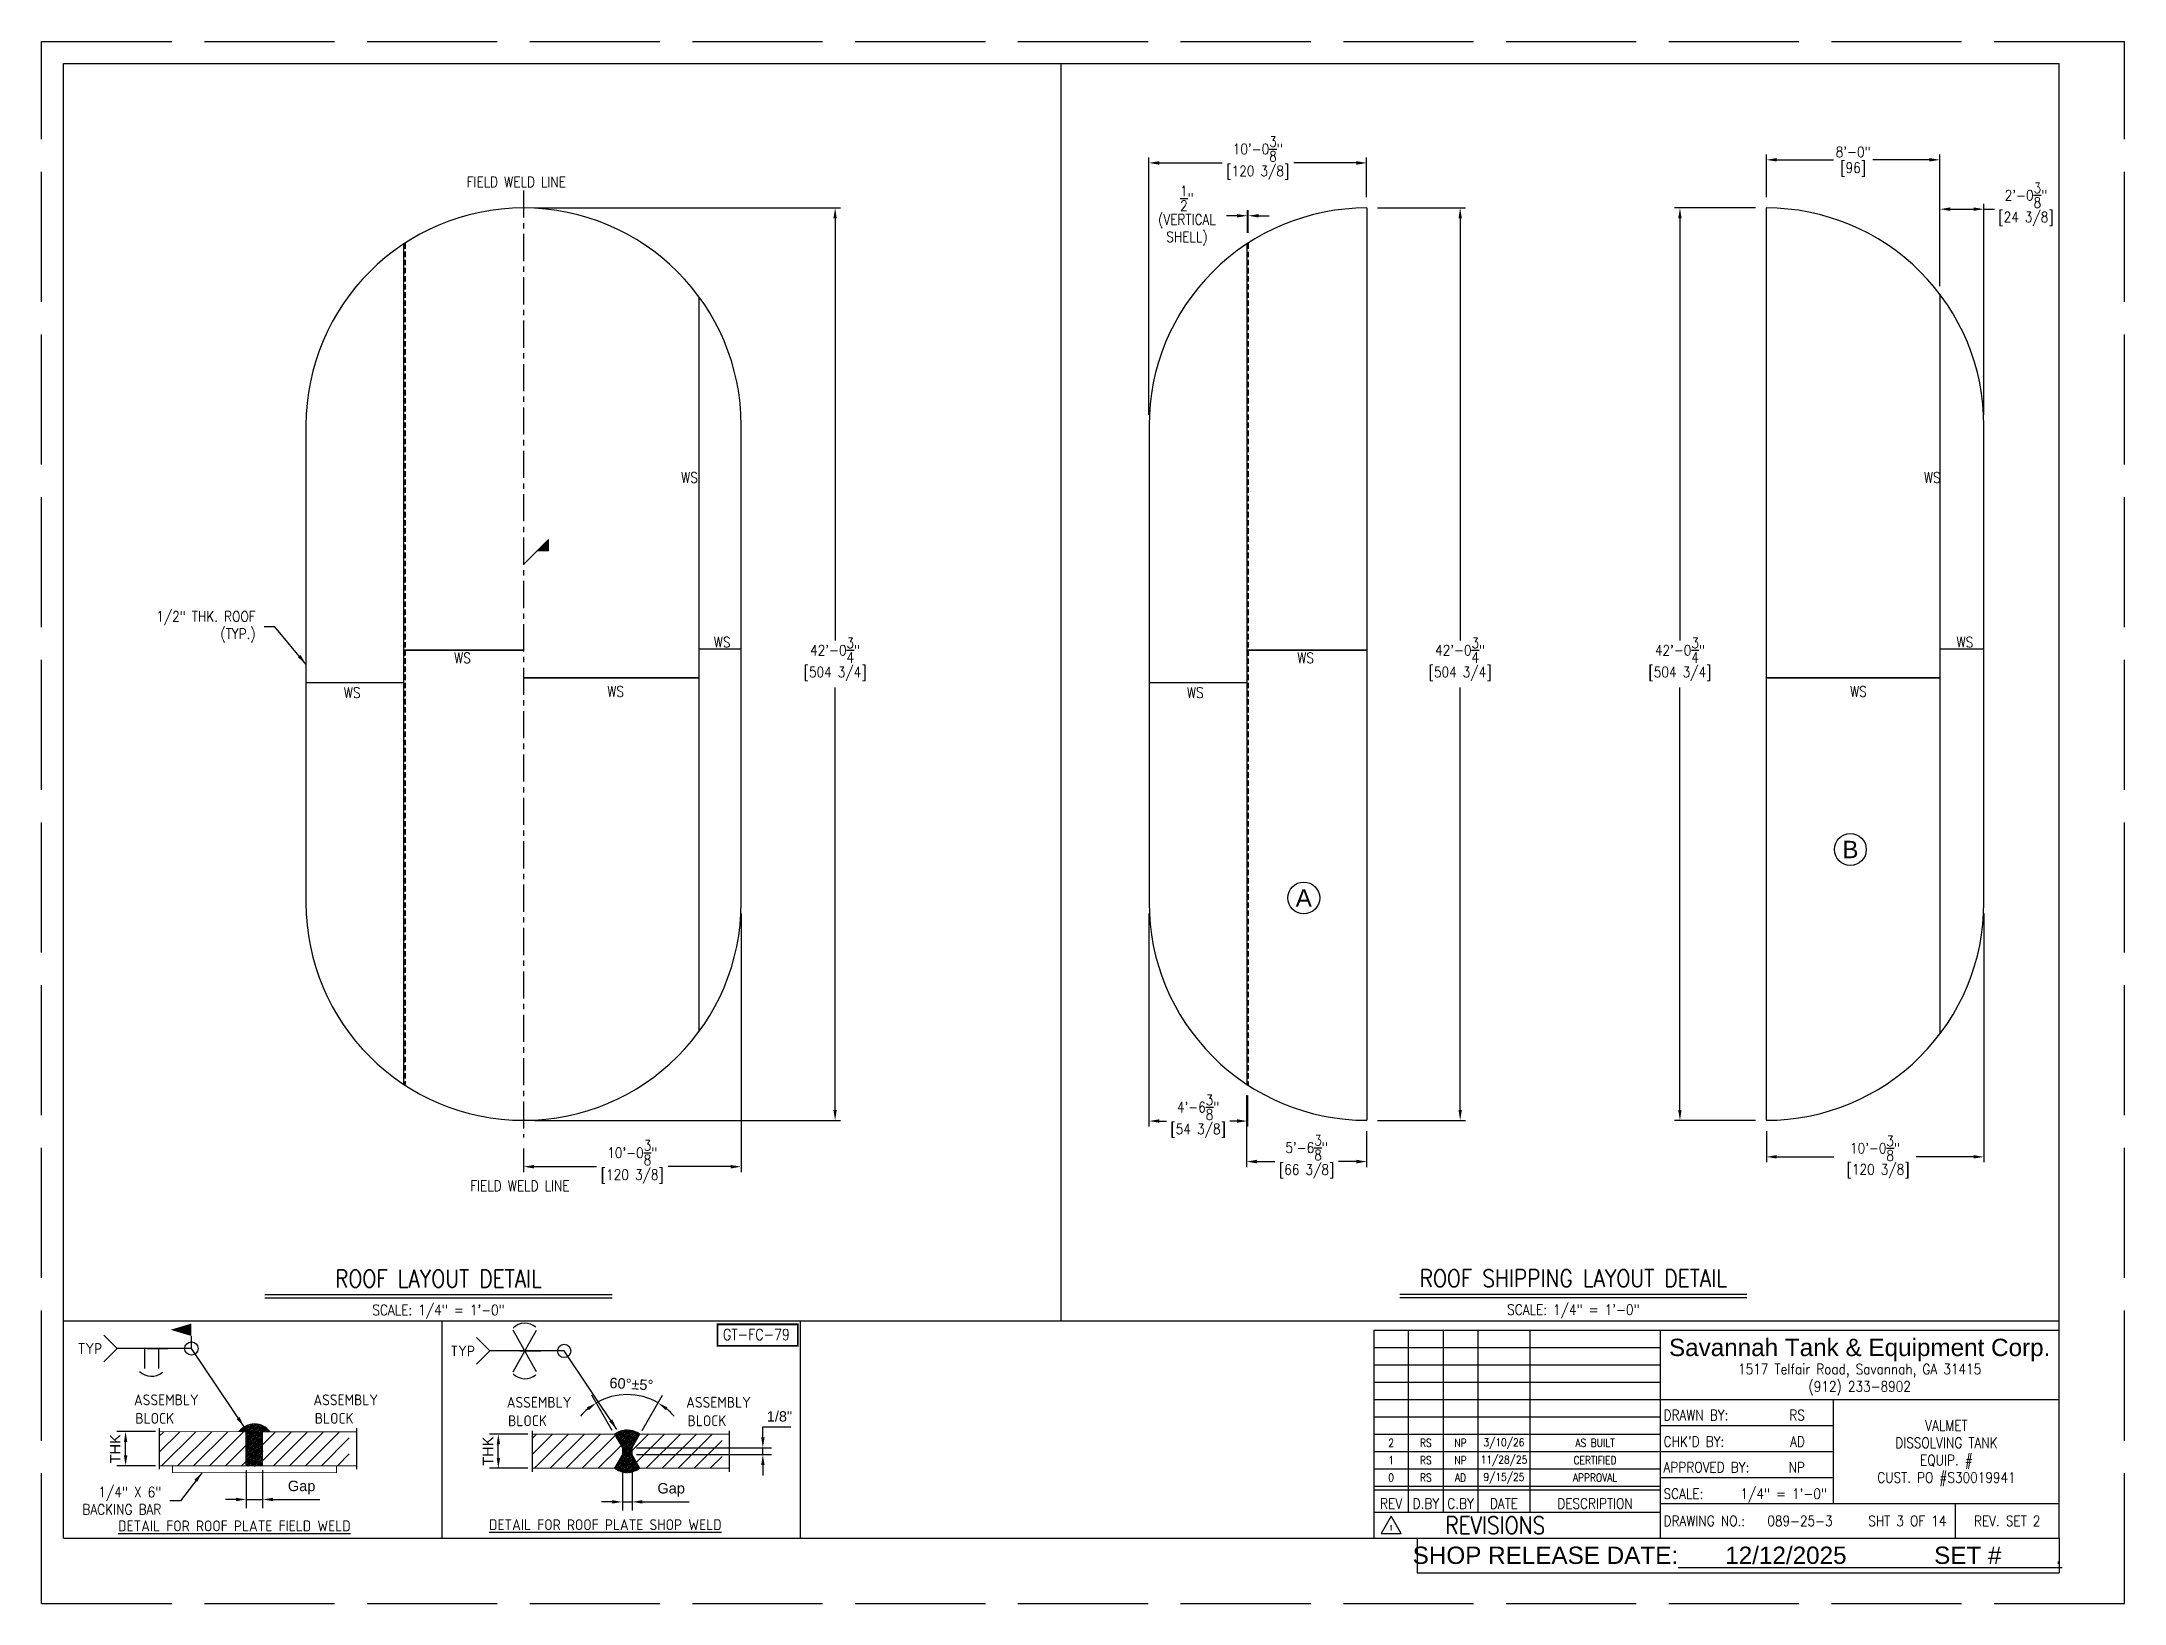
# Model space of a CAD drawing. Extents: x -36 to 1116, y 36 to 900.
import ezdxf
from ezdxf.enums import TextEntityAlignment as Align

# ---------------------------------------------------------------- set-up
doc = ezdxf.new("R2010")
doc.units = 0
doc.header["$LTSCALE"] = 12
doc.header["$MEASUREMENT"] = 0
doc.header["$PDMODE"] = 33
doc.header["$PDSIZE"] = -0.5
for name, pattern in [('AM_ISO02W050', [7.5, 6, -1.5]), ('CENTER', [2, 1.25, -0.25, 0.25, -0.25]), ('HIDDEN', [0.375, 0.25, -0.125])]:
    doc.linetypes.add(name, pattern=pattern)
doc.layers.get('0').update_dxf_attribs({"linetype": 'CONTINUOUS'})
doc.layers.get('Defpoints').update_dxf_attribs({"linetype": 'CONTINUOUS'})
for name, color, linetype, lineweight in [('AM_5', 92, 'CONTINUOUS', 25), ('Am_8', 1, 'CONTINUOUS', 25), ('Equipment-AM_0', 7, 'CONTINUOUS', 50), ('Equipment-AM_5', 92, 'CONTINUOUS', 25)]:
    doc.layers.add(name, color=color, linetype=linetype, lineweight=lineweight)
for name, color, linetype in [('CENTER', 6, 'CENTER'), ('COVER', 3, 'CONTINUOUS'), ('DIM', 1, 'CONTINUOUS'), ('ROOF', 140, 'CONTINUOUS'), ('SHOP TAG', 11, 'CONTINUOUS'), ('TEXT', 4, 'CONTINUOUS')]:
    doc.layers.add(name, color=color, linetype=linetype)
doc.styles.add('ISOCP', font='ISOCP.SHX')
doc.styles.add('ROMANS', font='ROMANS.shx', dxfattribs={"width": 0.85, "height": 5.76})
doc.styles.get("Standard").update_dxf_attribs({"font": 'sanss___.ttf'})
doc.dimstyles.new('METSOPOWER_ANSI$0', dxfattribs={"dimtxt": 0.12, "dimasz": 0.12, "dimexe": 0.1, "dimexo": 0.05, "dimgap": 0.06, "dimtad": 1, "dimtoh": 1, "dimdec": 5, "dimzin": 12, "dimdsep": 46, "dimlunit": 4, "dimtxsty": 'Standard', "dimcen": 0, "dimclrd": 256, "dimclre": 256, "dimclrt": 140, "dimadec": 0, "dimazin": 2, "dimtp": 0.1, "dimtm": 0.1, "dimtfac": 0.71, "dimtdec": 5, "dimtmove": 0, "dimatfit": 3, "dimfxl": 1, "dimfrac": 2, "dimtzin": 7, "dimlwd": -1, "dimlwe": -1, "dimarcsym": 1})
doc.dimstyles.new('METSOPOWER_ANSI$2', dxfattribs={"dimtxt": 0.12, "dimasz": 0.12, "dimexe": 0.1, "dimexo": 0.05, "dimgap": 0.06, "dimtad": 1, "dimzin": 12, "dimdsep": 46, "dimlunit": 3, "dimtxsty": 'Standard', "dimcen": 0, "dimclrd": 256, "dimclre": 256, "dimclrt": 140, "dimadec": 0, "dimazin": 2, "dimtp": 0.1, "dimtm": 0.1, "dimtfac": 0.71, "dimtmove": 0, "dimatfit": 3, "dimfxl": 1, "dimtzin": 7, "dimlwd": -1, "dimlwe": -1, "dimarcsym": 1})
doc.dimstyles.new('SCALE -4', dxfattribs={"dimscale": 48, "dimtxt": 0.125, "dimasz": 0.125, "dimexe": 0.125, "dimexo": 0.125, "dimgap": 0.09375, "dimtad": 1, "dimdec": 4, "dimlfac": 0.25, "dimrnd": 0.0625, "dimzin": 3, "dimdsep": 46, "dimlunit": 4, "dimtxsty": 'ISOCP', "dimcen": 0, "dimclrd": 92, "dimclre": 92, "dimclrt": 140, "dimadec": 0, "dimazin": 0, "dimtfac": 1, "dimtdec": 4, "dimtmove": 0, "dimatfit": 3, "dimfxl": 1, "dimfrac": 2, "dimtolj": 1, "dimtzin": 0, "dimarcsym": 0})
doc.dimstyles.get("Standard").update_dxf_attribs({"dimtxt": 0.18, "dimasz": 0.18, "dimexe": 0.18, "dimexo": 0.0625, "dimgap": 0.09, "dimtad": 0, "dimtih": 1, "dimtoh": 1, "dimdec": 4, "dimzin": 0, "dimdsep": 46, "dimtxsty": 'Standard', "dimcen": 0.09, "dimadec": 0, "dimazin": 0, "dimtfac": 1, "dimtdec": 4, "dimtofl": 0, "dimtmove": 0, "dimatfit": 3, "dimfxl": 1, "dimtolj": 1, "dimtzin": 0, "dimarcsym": 0})
pattern_1 = [(45, (-1139.238, -712.802), (-4.419417, 4.419417), [])]
pattern_2 = [(45, (-933.0586, -714.148), (-4.419417, 4.419417), [])]

# ---------------------------------------------------------------- blocks, each defined once
blk = doc.blocks.new('*D177')
at = {"layer": 'AM_5', "linetype": 'ByBlock', "transparency": 16777216}
for p, q in [((26.9, 131), (5.6, 131)), ((10.4, 117.8), (10.4, 125.2)), ((26.9, 112.1), (5.6, 112.1))]:
    blk.add_line(p, q, dxfattribs=at)
at = {"layer": 'AM_5', "transparency": 16777216}
for points in [[(9.5, 125.2), (11.4, 125.2), (10.4, 131)], [(9.5, 117.8), (11.4, 117.8), (10.4, 112.1)]]:
    blk.add_solid(points, dxfattribs=at)
at = {"layer": 'Defpoints', "color": 0, "transparency": 16777216}
for p in [(10.4, 131), (29.3, 131), (29.3, 112.1)]:
    blk.add_point(p, dxfattribs=at)
at = {"layer": 'AM_5', "color": 140, "transparency": 16777216, "insert": (4.7, 121.5), "char_height": 5.76, "attachment_point": 5, "rotation": 90}
blk.add_mtext('THK', dxfattribs=at)
blk = doc.blocks.new('*D179')
at = {"layer": 'AM_5', "linetype": 'ByBlock', "transparency": 16777216}
for p, q in [((77.2, 109.7), (77.2, 88.7)), ((86.2, 109.7), (86.2, 88.7)), ((71.5, 93.5), (65.7, 93.5)), ((77.2, 93.5), (86.2, 93.5)), ((92, 93.5), (117.8, 93.5))]:
    blk.add_line(p, q, dxfattribs=at)
at = {"layer": 'AM_5', "transparency": 16777216}
for points in [[(71.5, 94.4), (71.5, 92.5), (77.2, 93.5)], [(92, 94.4), (92, 92.5), (86.2, 93.5)]]:
    blk.add_solid(points, dxfattribs=at)
at = {"layer": 'Defpoints', "color": 0, "transparency": 16777216}
for p in [(77.2, 112.1), (86.2, 112.1), (86.2, 93.5)]:
    blk.add_point(p, dxfattribs=at)
at = {"layer": 'AM_5', "color": 140, "transparency": 16777216, "insert": (107.8, 100.1), "char_height": 5.76, "attachment_point": 5}
blk.add_mtext('Gap ', dxfattribs=at)
blk = doc.blocks.new('*D183')
at = {"layer": 'Defpoints', "color": 0, "transparency": 16777216}
for p in [(230.6, 808), (230.6, 303.2), (402.9, 303.2)]:
    blk.add_point(p, dxfattribs=at)
at = {"layer": 'DIM', "color": 0, "lineweight": -2, "transparency": 16777216}
for p, q in [((236.6, 808), (405.9, 808)), ((402.9, 802.2), (402.9, 568.7)), ((402.9, 309), (402.9, 542.6)), ((236.6, 303.2), (405.9, 303.2))]:
    blk.add_line(p, q, dxfattribs=at)
at = {"layer": 'DIM', "color": 0, "transparency": 16777216}
for points in [[(401.9, 802.2), (403.8, 802.2), (402.9, 808)], [(401.9, 309), (403.8, 309), (402.9, 303.2)]]:
    blk.add_solid(points, dxfattribs=at)
at = {"layer": 'DIM', "color": 0, "transparency": 16777216, "char_height": 5.76, "attachment_point": 5, "style": 'ROMANS'}
for s, insert in [('\\A1;42\'-0{\\H1x;\\S3/4;}"', (402.9, 563.3)), ('\\A1;[504 3/4]', (402.9, 550.3))]:
    blk.add_mtext(s, dxfattribs=dict(at, insert=insert))
blk = doc.blocks.new('*D184')
at = {"layer": 'Defpoints', "color": 0, "transparency": 16777216}
for p in [(350.9, 423.6), (230.6, 293.7), (350.9, 277.6)]:
    blk.add_point(p, dxfattribs=at)
at = {"layer": 'DIM', "color": 0, "lineweight": -2, "transparency": 16777216}
for p, q in [((350.9, 417.6), (350.9, 274.6)), ((230.6, 287.7), (230.6, 274.6)), ((236.3, 277.6), (270.9, 277.6)), ((345.2, 277.6), (310.6, 277.6))]:
    blk.add_line(p, q, dxfattribs=at)
at = {"layer": 'DIM', "color": 0, "transparency": 16777216}
for points in [[(236.3, 278.5), (236.3, 276.6), (230.6, 277.6)], [(345.2, 278.5), (345.2, 276.6), (350.9, 277.6)]]:
    blk.add_solid(points, dxfattribs=at)
at = {"layer": 'DIM', "color": 0, "transparency": 16777216, "char_height": 5.76, "attachment_point": 5, "style": 'ROMANS'}
for s, insert in [('\\A1;10\'-0{\\H1x;\\S3/8;}"', (290.7, 285.3)), ('\\A1;[120 3/8]', (290.7, 272.2))]:
    blk.add_mtext(s, dxfattribs=dict(at, insert=insert))
blk = doc.blocks.new('*D185')
at = {"layer": 'Defpoints', "color": 0, "transparency": 16777216}
for p in [(630.5, 323.2), (696.9, 303.2), (630.5, 280.4)]:
    blk.add_point(p, dxfattribs=at)
at = {"layer": 'DIM', "color": 0, "lineweight": -2, "transparency": 16777216}
for p, q in [((630.5, 317.2), (630.5, 277.4)), ((696.9, 297.2), (696.9, 277.4)), ((636.3, 280.4), (646.2, 280.4)), ((691.2, 280.4), (681.3, 280.4))]:
    blk.add_line(p, q, dxfattribs=at)
at = {"layer": 'DIM', "color": 0, "transparency": 16777216}
for points in [[(636.3, 281.4), (636.3, 279.4), (630.5, 280.4)], [(691.2, 281.4), (691.2, 279.4), (696.9, 280.4)]]:
    blk.add_solid(points, dxfattribs=at)
at = {"layer": 'DIM', "color": 0, "transparency": 16777216, "char_height": 5.76, "attachment_point": 5, "style": 'ROMANS'}
for s, insert in [('\\A1;5\'-6{\\H1x;\\S3/8;}"', (663.7, 288.1)), ('\\A1;[66 3/8]', (663.7, 275))]:
    blk.add_mtext(s, dxfattribs=dict(at, insert=insert))
blk = doc.blocks.new('*D186')
at = {"layer": 'Defpoints', "color": 0, "transparency": 16777216}
for p in [(576.5, 423.6), (630.9, 323), (576.5, 302.8)]:
    blk.add_point(p, dxfattribs=at)
at = {"layer": 'DIM', "color": 0, "lineweight": -2, "transparency": 16777216}
for p, q in [((576.5, 417.6), (576.5, 299.8)), ((630.9, 317), (630.9, 299.8)), ((582.3, 302.8), (586.2, 302.8)), ((625.2, 302.8), (621.3, 302.8))]:
    blk.add_line(p, q, dxfattribs=at)
at = {"layer": 'DIM', "color": 0, "transparency": 16777216}
for points in [[(582.3, 303.8), (582.3, 301.9), (576.5, 302.8)], [(625.2, 303.8), (625.2, 301.9), (630.9, 302.8)]]:
    blk.add_solid(points, dxfattribs=at)
at = {"layer": 'DIM', "color": 0, "transparency": 16777216, "char_height": 5.76, "attachment_point": 5, "style": 'ROMANS'}
for s, insert in [('\\A1;4\'-6{\\H1x;\\S3/8;}"', (603.7, 310.5)), ('\\A1;[54 3/8]', (603.7, 297.5))]:
    blk.add_mtext(s, dxfattribs=dict(at, insert=insert))
blk = doc.blocks.new('*D187')
at = {"layer": 'Defpoints', "color": 0, "transparency": 16777216}
for p in [(696.9, 808), (696.9, 303.2), (748.6, 303.2)]:
    blk.add_point(p, dxfattribs=at)
at = {"layer": 'DIM', "color": 0, "lineweight": -2, "transparency": 16777216}
for p, q in [((702.9, 808), (751.6, 808)), ((748.6, 802.2), (748.6, 568.7)), ((748.6, 309), (748.6, 542.6)), ((702.9, 303.2), (751.6, 303.2))]:
    blk.add_line(p, q, dxfattribs=at)
at = {"layer": 'DIM', "color": 0, "transparency": 16777216}
for points in [[(747.7, 802.2), (749.6, 802.2), (748.6, 808)], [(747.7, 309), (749.6, 309), (748.6, 303.2)]]:
    blk.add_solid(points, dxfattribs=at)
at = {"layer": 'DIM', "color": 0, "transparency": 16777216, "char_height": 5.76, "attachment_point": 5, "style": 'ROMANS'}
for s, insert in [('\\A1;42\'-0{\\H1x;\\S3/4;}"', (748.6, 563.3)), ('\\A1;[504 3/4]', (748.6, 550.3))]:
    blk.add_mtext(s, dxfattribs=dict(at, insert=insert))
blk = doc.blocks.new('*D188')
at = {"layer": 'Defpoints', "color": 0, "transparency": 16777216}
for p in [(918, 808), (870.2, 303.2), (918, 303.2)]:
    blk.add_point(p, dxfattribs=at)
at = {"layer": 'DIM', "color": 0, "lineweight": -2, "transparency": 16777216}
for p, q in [((912, 808), (867.2, 808)), ((870.2, 802.2), (870.2, 568.7)), ((870.2, 309), (870.2, 542.6)), ((912, 303.2), (867.2, 303.2))]:
    blk.add_line(p, q, dxfattribs=at)
at = {"layer": 'DIM', "color": 0, "transparency": 16777216}
for points in [[(869.2, 802.2), (871.1, 802.2), (870.2, 808)], [(869.2, 309), (871.1, 309), (870.2, 303.2)]]:
    blk.add_solid(points, dxfattribs=at)
at = {"layer": 'DIM', "color": 0, "transparency": 16777216, "char_height": 5.76, "attachment_point": 5, "style": 'ROMANS'}
for s, insert in [('\\A1;42\'-0{\\H1x;\\S3/4;}"', (870.2, 563.3)), ('\\A1;[504 3/4]', (870.2, 550.3))]:
    blk.add_mtext(s, dxfattribs=dict(at, insert=insert))
blk = doc.blocks.new('*D189')
at = {"layer": 'Defpoints', "color": 0, "transparency": 16777216}
for p in [(1038.3, 423.6), (918, 303.2), (1038.3, 283)]:
    blk.add_point(p, dxfattribs=at)
at = {"layer": 'DIM', "color": 0, "lineweight": -2, "transparency": 16777216}
for p, q in [((1038.3, 417.6), (1038.3, 280)), ((918, 297.2), (918, 280)), ((923.7, 283), (955.4, 283)), ((1032.6, 283), (1000.9, 283))]:
    blk.add_line(p, q, dxfattribs=at)
at = {"layer": 'DIM', "color": 0, "transparency": 16777216}
for points in [[(923.7, 284), (923.7, 282.1), (918, 283)], [(1032.6, 284), (1032.6, 282.1), (1038.3, 283)]]:
    blk.add_solid(points, dxfattribs=at)
at = {"layer": 'DIM', "color": 0, "transparency": 16777216, "insert": (978.1, 283), "char_height": 5.76, "attachment_point": 5, "style": 'ROMANS'}
blk.add_mtext('\\A1;10\'-0{\\H1x;\\S3/8;}"\\P [120 3/8]', dxfattribs=at)
blk = doc.blocks.new('*D190')
at = {"layer": 'Defpoints', "color": 0, "transparency": 16777216}
for p in [(576.5, 832.9), (696.9, 808), (576.5, 687.6)]:
    blk.add_point(p, dxfattribs=at)
at = {"layer": 'DIM', "color": 0, "lineweight": -2, "transparency": 16777216}
for p, q in [((576.5, 693.6), (576.5, 835.9)), ((582.3, 832.9), (616.9, 832.9)), ((691.2, 832.9), (656.6, 832.9)), ((696.9, 814), (696.9, 835.9))]:
    blk.add_line(p, q, dxfattribs=at)
at = {"layer": 'DIM', "color": 0, "transparency": 16777216}
for points in [[(582.3, 833.9), (582.3, 831.9), (576.5, 832.9)], [(691.2, 833.9), (691.2, 831.9), (696.9, 832.9)]]:
    blk.add_solid(points, dxfattribs=at)
at = {"layer": 'DIM', "color": 0, "transparency": 16777216, "char_height": 5.76, "attachment_point": 5, "style": 'ROMANS'}
for s, insert in [('\\A1;10\'-0{\\H1x;\\S3/8;}"', (636.7, 840.6)), ('\\A1;[120 3/8]', (636.7, 827.5))]:
    blk.add_mtext(s, dxfattribs=dict(at, insert=insert))
blk = doc.blocks.new('*D191')
at = {"layer": 'AM_5', "linetype": 'ByBlock', "transparency": 16777216}
for p, q in [((233, 129.6), (211.8, 129.6)), ((216.6, 116.5), (216.6, 123.9)), ((233, 110.7), (211.8, 110.7))]:
    blk.add_line(p, q, dxfattribs=at)
at = {"layer": 'AM_5', "transparency": 16777216}
for points in [[(215.7, 123.9), (217.6, 123.9), (216.6, 129.6)], [(215.7, 116.5), (217.6, 116.5), (216.6, 110.7)]]:
    blk.add_solid(points, dxfattribs=at)
at = {"layer": 'Defpoints', "color": 0, "transparency": 16777216}
for p in [(216.6, 129.6), (235.4, 129.6), (235.4, 110.7)]:
    blk.add_point(p, dxfattribs=at)
at = {"layer": 'AM_5', "color": 140, "transparency": 16777216, "insert": (210.9, 120.2), "char_height": 5.76, "attachment_point": 5, "rotation": 90}
blk.add_mtext('THK', dxfattribs=at)
blk = doc.blocks.new('*D192')
at = {"layer": 'AM_5', "linetype": 'ByBlock', "transparency": 16777216}
for p, q in [((279.6, 131.7), (268.4, 151.1)), ((296.1, 131.7), (307.4, 151.1))]:
    blk.add_line(p, q, dxfattribs=at)
for start, end in [(60, 120), (129.6836, 139.3672), (40.6328, 50.3164)]:
    blk.add_arc((287.9, 117.4), 34.1, start, end, dxfattribs=at)
at = {"layer": 'AM_5', "transparency": 16777216}
for points in [[(265.6, 144.4), (266.7, 142.9), (270.8, 146.9)], [(309.1, 142.9), (310.2, 144.4), (305, 146.9)]]:
    blk.add_solid(points, dxfattribs=at)
at = {"layer": 'Defpoints', "color": 0, "transparency": 16777216}
for p in [(282, 151), (280.8, 129.6), (294.9, 129.6), (285.2, 122.1), (290.6, 122.1)]:
    blk.add_point(p, dxfattribs=at)
at = {"layer": 'AM_5', "color": 140, "transparency": 16777216, "insert": (290.2, 157.3), "char_height": 5.76, "attachment_point": 5, "rotation": 356.7374}
blk.add_mtext('60°%%P5%%D', dxfattribs=at)
blk = doc.blocks.new('*D193')
at = {"layer": 'AM_5', "linetype": 'ByBlock', "transparency": 16777216}
for p, q in [((285.2, 115.9), (285.2, 87.3)), ((290.6, 115.9), (290.6, 87.3)), ((279.4, 92.1), (273.7, 92.1)), ((285.2, 92.1), (290.6, 92.1)), ((296.3, 92.1), (322.2, 92.1))]:
    blk.add_line(p, q, dxfattribs=at)
at = {"layer": 'AM_5', "transparency": 16777216}
for points in [[(279.4, 93.1), (279.4, 91.2), (285.2, 92.1)], [(296.3, 93.1), (296.3, 91.2), (290.6, 92.1)]]:
    blk.add_solid(points, dxfattribs=at)
at = {"layer": 'Defpoints', "color": 0, "transparency": 16777216}
for p in [(285.2, 118.3), (290.6, 118.3), (290.6, 92.1)]:
    blk.add_point(p, dxfattribs=at)
at = {"layer": 'AM_5', "color": 140, "transparency": 16777216, "insert": (312.2, 98.8), "char_height": 5.76, "attachment_point": 5}
blk.add_mtext('Gap ', dxfattribs=at)
blk = doc.blocks.new('*D194')
at = {"layer": 'AM_5', "linetype": 'ByBlock', "transparency": 16777216}
for p, q in [((362.9, 127.8), (362.9, 133.6)), ((362.9, 133.6), (378.4, 133.6)), ((293, 122.1), (367.7, 122.1)), ((293, 118.3), (367.7, 118.3)), ((362.9, 118.3), (362.9, 122.1)), ((362.9, 112.5), (362.9, 106.8))]:
    blk.add_line(p, q, dxfattribs=at)
at = {"layer": 'AM_5', "transparency": 16777216}
for points in [[(362, 127.8), (363.9, 127.8), (362.9, 122.1)], [(362, 112.5), (363.9, 112.5), (362.9, 118.3)]]:
    blk.add_solid(points, dxfattribs=at)
at = {"layer": 'Defpoints', "color": 0, "transparency": 16777216}
for p in [(290.6, 122.1), (290.6, 118.3), (362.9, 118.3)]:
    blk.add_point(p, dxfattribs=at)
at = {"layer": 'AM_5', "color": 140, "transparency": 16777216, "insert": (372.1, 139.4), "char_height": 5.76, "attachment_point": 5}
blk.add_mtext('1/8"', dxfattribs=at)
blk = doc.blocks.new('*D195')
at = {"layer": 'Defpoints', "color": 0, "transparency": 16777216}
for p in [(630.9, 803.7), (630.9, 788.3), (631.4, 788.3)]:
    blk.add_point(p, dxfattribs=at)
at = {"layer": 'DIM', "color": 0, "lineweight": -2, "transparency": 16777216}
for p, q in [((630.9, 794.3), (630.9, 806.7)), ((631.4, 794.3), (631.4, 806.7)), ((625.2, 803.7), (619.4, 803.7)), ((637.2, 803.7), (642.9, 803.7))]:
    blk.add_line(p, q, dxfattribs=at)
at = {"layer": 'DIM', "color": 0, "transparency": 16777216}
for points in [[(625.2, 804.6), (625.2, 802.7), (630.9, 803.7)], [(637.2, 804.6), (637.2, 802.7), (631.4, 803.7)]]:
    blk.add_solid(points, dxfattribs=at)
at = {"layer": 'DIM', "color": 0, "transparency": 16777216, "insert": (597.5, 803.7), "char_height": 5.76, "attachment_point": 5, "style": 'ROMANS'}
blk.add_mtext('\\A1;{\\H1x;\\S1/2;}"\\P(VERTICAL\\PSHELL)', dxfattribs=at)
blk = doc.blocks.new('*D196')
at = {"layer": 'Defpoints', "color": 0, "transparency": 16777216}
for p in [(1014, 834.6), (918, 808), (1014, 758.8)]:
    blk.add_point(p, dxfattribs=at)
at = {"layer": 'DIM', "color": 0, "lineweight": -2, "transparency": 16777216}
for p, q in [((918, 814), (918, 837.6)), ((923.7, 834.6), (955.1, 834.6)), ((1008.2, 834.6), (976.8, 834.6)), ((1014, 764.8), (1014, 837.6))]:
    blk.add_line(p, q, dxfattribs=at)
at = {"layer": 'DIM', "color": 0, "transparency": 16777216}
for points in [[(923.7, 835.6), (923.7, 833.7), (918, 834.6)], [(1008.2, 835.6), (1008.2, 833.7), (1014, 834.6)]]:
    blk.add_solid(points, dxfattribs=at)
at = {"layer": 'DIM', "color": 0, "transparency": 16777216, "char_height": 5.76, "attachment_point": 5, "style": 'ROMANS'}
for s, insert in [('\\A1;8\'-0"', (966, 839)), ('\\A1;[96]', (966, 829.3))]:
    blk.add_mtext(s, dxfattribs=dict(at, insert=insert))
blk = doc.blocks.new('*D197')
at = {"layer": 'Defpoints', "color": 0, "transparency": 16777216}
for p in [(1038.3, 807.3), (1014, 758.8), (1038.3, 687.6)]:
    blk.add_point(p, dxfattribs=at)
at = {"layer": 'DIM', "color": 0, "lineweight": -2, "transparency": 16777216}
for p, q in [((1014, 764.8), (1014, 810.3)), ((1019.7, 807.3), (1032.6, 807.3)), ((1038.3, 693.6), (1038.3, 810.3)), ((1038.3, 807.3), (1044.1, 807.3))]:
    blk.add_line(p, q, dxfattribs=at)
at = {"layer": 'DIM', "color": 0, "transparency": 16777216}
for points in [[(1019.7, 808.3), (1019.7, 806.4), (1014, 807.3)], [(1032.6, 808.3), (1032.6, 806.4), (1038.3, 807.3)]]:
    blk.add_solid(points, dxfattribs=at)
at = {"layer": 'DIM', "color": 0, "transparency": 16777216, "char_height": 5.76, "attachment_point": 5, "style": 'ROMANS'}
for s, insert in [('\\A1;2\'-0{\\H1x;\\S3/8;}"', (1061.6, 815)), ('\\A1;[24 3/8]', (1061.6, 802))]:
    blk.add_mtext(s, dxfattribs=dict(at, insert=insert))

msp = doc.modelspace()

# ---------------------------------------------------------------- hatches: boundary and pattern name
at = {"layer": 'Am_8'}
h = msp.add_hatch(dxfattribs=at)
h.set_pattern_fill('ANSI31', color=256, scale=50)
h.set_pattern_definition(pattern_1)
h.paths.add_polyline_path([(77.220558, 118.371367), (77.187733, 130.987288), (69.938884, 130.983598), (29.260045, 130.96289), (29.260045, 112.065252), (77.220558, 112.065252)])
h = msp.add_hatch(dxfattribs=at)
h.set_pattern_fill('ANSI31', color=256, scale=50)
h.set_pattern_definition(pattern_1)
h.paths.add_polyline_path([(86.237345, 130.96289), (93.474239, 130.96289), (134.165034, 130.96289), (134.165034, 112.065252), (86.20452, 112.065252), (86.20452, 118.371367)])
h = msp.add_hatch(dxfattribs=at)
h.set_pattern_fill('ANSI31', color=256, scale=50)
h.set_pattern_definition(pattern_2)
h.paths.add_polyline_path([(285.19984, 118.278675), (285.19984, 122.058202), (280.835617, 129.617257), (235.439584, 129.617257), (235.439584, 110.71962), (280.835617, 110.71962)])
h = msp.add_hatch(dxfattribs=at)
h.set_pattern_fill('ANSI31', color=256, scale=50)
h.set_pattern_definition(pattern_2)
h.paths.add_polyline_path([(290.584317, 122.058202), (294.948539, 129.617257), (340.344573, 129.617257), (340.344573, 110.71962), (294.948539, 110.71962), (290.584317, 118.278675)])
at = {"layer": 'COVER'}
h = msp.add_hatch(dxfattribs=at)
h.set_pattern_fill('ANSI36', color=256, scale=5)
h.set_pattern_definition([(45, (-1.0075, 2.01377), (0.3314563, 1.2153398), [1.5625, -0.3125, 0, -0.3125])])
h.paths.add_polyline_path([(86.237345, 130.96289), (90.366827, 130.96289, 0.4862120581), (73.133401, 130.985224), (77.187733, 130.987288), (77.187733, 112.065252), (86.237345, 112.065252)])
h = msp.add_hatch(dxfattribs=at)
h.set_pattern_fill('ANSI36', color=256, scale=5)
h.set_pattern_definition([(45, (205.17206, 0.66814), (0.3314563, 1.2153398), [1.5625, -0.3125, 0, -0.3125])])
h.paths.add_polyline_path([(294.948539, 129.617257, 0.3449215213), (280.835617, 129.617257), (285.19984, 122.058202), (285.19984, 118.278675), (280.835617, 110.71962, 0.3449215213), (294.948539, 110.71962), (290.584317, 118.278675), (290.584317, 122.058202)])
at = {"layer": 'DIM'}
msp.add_hatch(color=256, dxfattribs=at).paths.add_polyline_path([(244.358965, 618.223036), (244.358965, 624.623036), (237.958965, 618.223036)])

# ---------------------------------------------------------------- linework, layer by layer
for p, q in [((-24, 72), (-24, 888)), ((-24, 888), (1080, 888)), ((528, 192.327202), (528, 888)), ((1080, 72), (1080, 888)), ((-24, 192.327202), (650.465916, 192.327202)), ((185.408579, 192.327202), (185.408579, 72)), ((383.501912, 192.327202), (383.501912, 72)), ((650.465916, 192.327202), (1080, 192.327202)), ((700.834859, 187.2), (1080, 187.2)), ((700.834859, 187.2), (700.834859, 72)), ((720.034859, 86.4), (720.034859, 187.2)), ((739.234859, 187.2), (739.234859, 86.4)), ((758.434859, 187.2), (758.434859, 86.4)), ((787.234859, 187.2), (787.234859, 86.4)), ((859.2, 187.2), (859.2, 72)), ((700.834859, 177.6), (859.2, 177.6)), ((700.834859, 168), (859.2, 168)), ((700.834859, 158.4), (859.2, 158.4)), ((700.834859, 148.8), (1080, 148.8)), ((700.834859, 139.2), (859.2, 139.2)), ((955.2, 91.2), (955.2, 148.8)), ((700.834859, 129.6), (859.2, 129.6)), ((859.2, 134.4), (955.2, 134.4)), ((700.834859, 120), (955.2, 120)), ((700.834859, 110.4), (859.2, 110.4)), ((859.2, 105.6), (955.2, 105.6)), ((700.834859, 100.8), (859.2, 100.8)), ((700.834859, 98.88), (859.2, 98.88)), ((700.834859, 86.4), (859.2, 86.4)), ((859.2, 91.2), (1080, 91.2)), ((1022.4, 91.2), (1022.4, 72)), ((-24, 72), (1080, 72)), ((360.38887, 72), (650.465916, 72))]:
    msp.add_line(p, q)
at = {"layer": 'AM_5'}
for p, q in [((29.260045, 110.175489), (29.260045, 132.852654)), ((138.268719, 110.175489), (138.268719, 132.852654)), ((235.439584, 108.829856), (235.439584, 131.507021)), ((344.448258, 108.829856), (344.448258, 131.507021))]:
    msp.add_line(p, q, dxfattribs=at)
at = {"layer": 'CENTER'}
msp.add_line((230.554364, 817.639032), (230.554364, 293.675086), dxfattribs=at)
at = {"layer": 'COVER'}
for p, q in [((631.424988, 788.293234), (630.924988, 788.293234)), ((630.924988, 322.956297), (631.424988, 322.956297)), ((20.900813, 176.979559), (20.900813, 165.979407)), ((28.717988, 176.979559), (28.717988, 165.979407)), ((77.187733, 112.065252), (77.187733, 130.987288)), ((86.237345, 112.065252), (86.237345, 130.987288))]:
    msp.add_line(p, q, dxfattribs=at)
msp.add_arc((81.741345, 124.207767), 10.955848, 38.066589023, 141.784907622, dxfattribs=at)
at = {"layer": 'Defpoints', "linetype": 'AM_ISO02W050'}
for p, q in [((-36, 36), (-36, 900)), ((-36, 900), (1116, 900)), ((1116, 36), (1116, 900)), ((-36, 36), (1116, 36))]:
    msp.add_line(p, q, dxfattribs=at)
at = {"layer": 'DIM'}
for p, q in [((244.358965, 624.623036), (230.554364, 610.818435)), ((244.358965, 618.223036), (244.358965, 624.623036)), ((244.358965, 618.223036), (237.958965, 618.223036)), ((87.539435, 206.956712), (279.539435, 206.956712)), ((87.539435, 205.036712), (279.539435, 205.036712)), ((715.244261, 207.143407), (907.244261, 207.143407)), ((715.244261, 205.223407), (907.244261, 205.223407))]:
    msp.add_line(p, q, dxfattribs=at)
at = {"layer": 'Equipment-AM_0', "lineweight": 18}
for p, q in [((29.260045, 130.96289), (77.187733, 130.987288)), ((138.268719, 130.96289), (86.237345, 130.96289)), ((235.439584, 129.617257), (280.835617, 129.617257)), ((280.835617, 129.617257), (285.19984, 122.058202)), ((294.948539, 129.617257), (290.584317, 122.058202)), ((344.448258, 129.617257), (294.948539, 129.617257)), ((280.835617, 110.71962), (285.19984, 118.278675)), ((285.19984, 122.058202), (285.19984, 118.278675)), ((290.584317, 122.058202), (290.584317, 118.278675)), ((294.948539, 110.71962), (290.584317, 118.278675)), ((86.20452, 112.065252), (29.260045, 112.065252)), ((138.268719, 112.065252), (86.20452, 112.065252)), ((281.026996, 110.71962), (235.439584, 110.71962)), ((344.448258, 110.71962), (294.948539, 110.71962))]:
    msp.add_line(p, q, dxfattribs=at)
msp.add_lwpolyline([(36.337539, 112.065252), (127.087539, 112.065252), (127.087539, 108.205873), (36.337539, 108.365577)], close=True, dxfattribs=at)
for centre, start, end in [((287.892078, 120.605138), 51.939167947, 128.060832053), ((287.892078, 119.731739), 231.939167947, 308.060832053)]:
    msp.add_arc(centre, 11.446045, start, end, dxfattribs=at)
at = {"layer": 'Equipment-AM_5', "linetype": 'Continuous'}
for p, q in [((5.70671, 176.979559), (-1.66609, 184.352359)), ((5.70671, 176.979559), (-1.66609, 169.606759)), ((46.837079, 176.979559), (5.70671, 176.979559)), ((211.886249, 175.633926), (204.513449, 183.006726)), ((211.886249, 175.633926), (204.513449, 168.261126)), ((253.016618, 175.633926), (211.886249, 175.633926))]:
    msp.add_line(p, q, dxfattribs=at)
at = {"layer": 'Equipment-AM_5', "color": 140, "linetype": 'Continuous'}
for p, q in [((237.647884, 164.113926), (224.781605, 187.153926)), ((224.781605, 164.113926), (237.647884, 187.153926)), ((22.363307, 176.979559), (33.883307, 176.979559)), ((46.837079, 176.979559), (46.837079, 183.891559)), ((228.542846, 175.633926), (240.062846, 175.633926))]:
    msp.add_line(p, q, dxfattribs=at)
for centre in [(46.837079, 176.979559), (253.016618, 175.633926)]:
    msp.add_circle(centre, 3.683897, dxfattribs=at)
for centre, start, end in [((231.356849, 181.527892), 50.049070765, 134.556094682), ((24.759454, 171.085592), 225.443905318, 309.950929235), ((231.356849, 169.739959), 225.443905318, 309.950929235)]:
    msp.add_arc(centre, 9.443066, start, end, dxfattribs=at)
at = {"layer": 'Equipment-AM_5', "color": 140, "linetype": 'Continuous', "extrusion": (0, 0, -1)}
msp.add_trace([(-46.837079, 183.891559, -0.000033), (-46.837079, 190.803559, -0.000033), (-35.317079, 187.347559, -0.000033)], dxfattribs=at)
at = {"layer": 'ROOF'}
for p, q in [((696.924988, 807.999765), (696.924988, 303.249765)), ((917.950163, 807.999765), (917.950163, 303.249765)), ((164.179364, 788.046377), (164.179364, 323.203154)), ((630.549988, 788.046377), (630.549988, 323.203154)), ((327.429364, 758.788309), (327.429364, 547.124765)), ((1013.950163, 760.248044), (1013.950163, 547.124765)), ((230.554364, 563.249765), (164.179364, 563.249765)), ((164.179364, 563.249765), (230.554364, 563.249765)), ((327.429364, 564.124765), (350.929364, 564.124765)), ((696.924988, 563.249765), (630.549988, 563.249765)), ((630.549988, 563.249765), (696.924988, 563.249765)), ((1013.950163, 564.124765), (1038.325163, 564.124765)), ((110.179364, 545.482067), (164.554364, 545.482067)), ((327.429364, 547.999765), (230.554364, 547.999765)), ((230.554364, 547.999765), (327.429364, 547.999765)), ((327.429364, 547.124765), (327.429364, 352.461221)), ((576.549988, 545.482067), (630.924988, 545.482067)), ((1013.950163, 547.999765), (917.950163, 547.999765)), ((917.950163, 547.999765), (1013.950163, 547.999765)), ((1013.950163, 547.124765), (1013.950163, 351.001487))]:
    msp.add_line(p, q, dxfattribs=at)
at = {"layer": 'ROOF', "linetype": 'HIDDEN'}
for p, q in [((164.554364, 788.293234), (164.554364, 322.956297)), ((165.054364, 788.325528), (165.054364, 322.98859)), ((630.924988, 788.293234), (630.924988, 322.956297)), ((631.424988, 788.293234), (631.424988, 322.956297))]:
    msp.add_line(p, q, dxfattribs=at)
at = {"layer": 'ROOF'}
msp.add_lwpolyline([(350.929364, 687.624765, 1), (110.179364, 687.624765), (110.179364, 423.624765, 1), (350.929364, 423.624765)], format="xyb", close=True, dxfattribs=at)
for points in [[(696.924988, 807.999765, 0.4142135624), (576.549988, 687.624765), (576.549988, 423.624765, 0.4142135624), (696.924988, 303.249765, 0.4142135624)], [(917.950163, 303.249765, 0.4142135624), (1038.325163, 423.624765), (1038.325163, 687.624765, 0.4142135624), (917.950163, 807.999765)]]:
    msp.add_lwpolyline(points, format="xyb", dxfattribs=at)
at = {"layer": 'SHOP TAG'}
for p, q in [((724.8, 72), (724.8, 52.8)), ((1080, 72), (1080, 52.8)), ((724.8, 52.8), (1080, 52.8))]:
    msp.add_line(p, q, dxfattribs=at)
at = {"layer": 'TEXT'}
for p, q in [((710.434859, 84.20148), (704.892296, 74.60148)), ((715.977421, 74.60148), (710.434859, 84.20148)), ((704.892296, 74.60148), (715.977421, 74.60148))]:
    msp.add_line(p, q, dxfattribs=at)
at = {"layer": 'TEXT', "const_width": 0.96}
msp.add_lwpolyline([(337.767147, 190.366506), (337.767147, 178.45975), (382.206228, 178.45975), (382.206228, 190.366506)], close=True, dxfattribs=at)
at = {"layer": 'TEXT'}
for centre in [(964.466219, 453.060191), (662.11422, 426.238982)]:
    msp.add_circle(centre, 8.806488, dxfattribs=at)

# ---------------------------------------------------------------- texts
at = {"layer": 'COVER', "insert": (30.181669, 92.759929), "char_height": 5.76, "attachment_point": 6, "style": 'ROMANS'}
msp.add_mtext('1/4" X 6"\\PBACKING BAR', dxfattribs=at)
at = {"layer": 'DIM', "style": 'ROMANS', "width": 0.85}
for s, height, p in [('FIELD WELD LINE', 5.76, (226.552401, 819.540092)), ('WS', 5.76, (322.361274, 655.972483)), ('WS', 5.76, (1009.757073, 655.972483)), ('WS', 5.76, (340.411405, 564.921171)), ('WS', 5.76, (1027.807204, 564.921171)), ('WS', 5.76, (196.784699, 556.218383)), ('WS', 5.76, (663.155323, 556.218383)), ('WS', 5.76, (135.757385, 536.94702)), ('WS', 5.76, (281.489356, 537.580989)), ('WS', 5.76, (602.128009, 536.94702)), ('WS', 5.76, (968.885155, 537.580989)), ('FIELD WELD LINE', 5.76, (228.557908, 264.091726)), ('ROOF LAYOUT DETAIL', 9.6, (183.539435, 210.833953)), ('ROOF SHIPPING LAYOUT DETAIL', 9.6, (811.244261, 211.020648)), ('SCALE: 1/4" = 1\'-0"', 5.76, (183.539435, 195.436712)), ('SCALE: 1/4" = 1\'-0"', 5.76, (811.244261, 195.623407))]:
    msp.add_text(s, height=height, dxfattribs=at).set_placement(p, align=Align.CENTER)
at = {"layer": 'DIM', "insert": (82.358427, 576.254004), "char_height": 5.76, "attachment_point": 6, "style": 'ROMANS'}
msp.add_mtext('1/2" THK. ROOF\\P(TYP.)', dxfattribs=at)
at = {"layer": 'Equipment-AM_5', "color": 140, "style": 'ISOCP'}
for s, p in [('ASSEMBLY', (15.069747, 145.582027)), ('ASSEMBLY', (114.312412, 145.582027)), ('ASSEMBLY', (221.249286, 144.236395)), ('ASSEMBLY', (320.491951, 144.236395)), ('BLOCK', (15.832581, 135.366163)), ('BLOCK', (115.075247, 135.366163)), ('BLOCK', (222.012121, 134.020531)), ('BLOCK', (321.254786, 134.020531)), ('%%UDETAIL FOR ROOF PLATE FIELD WELD', (6.301397, 75.870789)), ('%%UDETAIL FOR ROOF PLATE SHOP WELD', (211.473459, 76.538924))]:
    msp.add_text(s, height=6, dxfattribs=at).set_placement(p)
at = {"layer": 'Equipment-AM_5', "color": 140, "char_height": 6, "attachment_point": 6, "style": 'ISOCP'}
for insert in [(-2.501854, 176.979559), (203.677686, 175.633926)]:
    msp.add_mtext('TYP', dxfattribs=dict(at, insert=insert))
at = {"layer": 'SHOP TAG'}
msp.add_text('SHOP RELEASE DATE:%%U       12/12/2025             SET #        .', height=9.6, dxfattribs=at).set_placement((901.97319, 62.608987), align=Align.MIDDLE_CENTER)
at = {"layer": 'TEXT'}
for s, p in [('B', (964.466219, 453.060191)), ('A', (662.11422, 426.238982)), ('Savannah Tank & Equipment Corp.', (969.6, 177.6))]:
    msp.add_text(s, height=9.6, dxfattribs=at).set_placement(p, align=Align.MIDDLE_CENTER)
at = {"layer": 'TEXT', "style": 'ROMANS', "width": 0.85}
for s, height, p in [('1517 Telfair Road, Savannah, GA 31415', 5.76, (969.6, 165.6)), ('(912) 233-8902', 5.76, (969.6, 156)), ('DISSOLVING TANK', 5.76, (1017.6, 124.8)), ('VALMET', 5.76, (1017.6, 134.4)), ('EQUIP. #', 5.76, (1017.6, 115.2)), ('CUST. PO #S30019941', 5.76, (1017.6, 105.6)), ('REVISIONS', 9.6, (768.034859, 79.2)), ('REV. SET 2', 5.76, (1051.2, 81.6)), ('1', 2.88, (710.434859, 77.80148))]:
    msp.add_text(s, height=height, dxfattribs=at).set_placement(p, align=Align.MIDDLE_CENTER)
for s, p in [('DRAWN BY:', (861.12, 140.096338)), ("CHK'D BY:", (861.12, 125.519024)), ('APPROVED BY:', (861.12, 111.296338)), ('SCALE:', (861.12, 96.639409)), ('SCALE:', (861.12, 96.637291)), ('DRAWING NO.:', (861.12, 81.6)), ('089-25-3', (918.514066, 81.6))]:
    msp.add_text(s, height=5.76, dxfattribs=at).set_placement(p, align=Align.MIDDLE_LEFT)
for s, p in [('RS', (939.271871, 140.096338)), ('AD', (939.271871, 125.519024)), ('NP', (939.271871, 111.296338)), ('1/4" = 1\'-0"', (951.507885, 96.637291)), ('SHT 3 OF 14', (1017.594046, 81.6))]:
    msp.add_text(s, height=5.76, dxfattribs=at).set_placement(p, align=Align.MIDDLE_RIGHT)
for s, height, p in [('2', 4.32, (710.434859, 124.8)), ('RS', 4.32, (729.634859, 124.8)), ('NP', 4.32, (748.834859, 124.8)), ('3/10/26', 4.32, (772.834859, 124.8)), ('AS BUILT', 4.32, (823.217429, 124.8)), ('1', 4.32, (710.434859, 115.2)), ('RS', 4.32, (729.634859, 115.2)), ('NP', 4.32, (748.834859, 115.2)), ('11/28/25', 4.32, (772.834859, 115.2)), ('CERTIFIED', 4.32, (823.217429, 115.2)), ('0', 4.32, (710.434859, 105.6)), ('RS', 4.32, (729.634859, 105.6)), ('AD', 4.32, (748.834859, 105.6)), ('9/15/25', 4.32, (772.834859, 105.6)), ('APPROVAL', 4.32, (823.217429, 105.6)), ('REV', 5.76, (710.434859, 91.2)), ('D.BY', 5.76, (729.634859, 91.2)), ('C.BY', 5.76, (748.834859, 91.2)), ('DATE', 5.76, (772.834859, 91.2)), ('DESCRIPTION', 5.76, (823.217429, 91.2))]:
    msp.add_text(s, height=height, dxfattribs=at).set_placement(p, align=Align.MIDDLE)
at = {"layer": 'TEXT', "insert": (340.862298, 187.74126), "char_height": 6.048, "width": 117.16266667, "attachment_point": 1, "style": 'ROMANS'}
msp.add_mtext('GT-FC-79', dxfattribs=at)

# ---------------------------------------------------------------- dimensions: what is measured, and where the dimension line sits
at = {"layer": 'AM_5'}
dim = msp.add_angular_dim_2l(base=(281.966979, 150.998017), line1=((290.584317, 122.058202), (294.948539, 129.617257)), line2=((285.19984, 122.058202), (280.835617, 129.617257)), text='<>%%P5%%D', dimstyle='METSOPOWER_ANSI$2', override={"dimscale": 48, "dimdec": 5, "dimadec": 5, "dimtdec": 5, "dimfrac": 2}, dxfattribs=at)
dim.commit()
dim.dimension.update_dxf_attribs({"geometry": '*D192', "text_midpoint": (289.833997, 151.461092), "dimtype": 162})
for base, p1, p2, text, picture, middle in [((362.946517, 118.278675), (290.584317, 122.058202), (290.584317, 118.278675), '1/8"', '*D194', (372.119851, 133.578202)), ((10.441656, 130.96289), (29.260045, 112.065252), (29.260045, 130.96289), 'THK', '*D177', (10.441656, 121.514071)), ((216.621195, 129.617257), (235.439584, 110.71962), (235.439584, 129.617257), 'THK', '*D191', (216.621195, 120.168438))]:
    dim = msp.add_linear_dim(base=base, p1=p1, p2=p2, angle=90, text=text, dimstyle='METSOPOWER_ANSI$0', override={"dimscale": 48}, dxfattribs=at)
    dim.commit()
    dim.dimension.update_dxf_attribs({"geometry": picture, "text_midpoint": middle, "dimtype": 160})
for base, p1, p2, picture, middle in [((290.584317, 92.124112), (285.19984, 118.278675), (290.584317, 118.278675), '*D193', (312.150737, 98.800655)), ((86.20452, 93.469745), (77.220558, 112.065252), (86.20452, 112.065252), '*D179', (107.77094, 100.146288))]:
    dim = msp.add_linear_dim(base=base, p1=p1, p2=p2, text='Gap ', dimstyle='METSOPOWER_ANSI$0', override={"dimscale": 48}, dxfattribs=at)
    dim.commit()
    dim.dimension.update_dxf_attribs({"geometry": picture, "text_midpoint": middle})
at = {"layer": 'DIM'}
for base, p1, p2, picture, middle in [((576.549988, 832.891608), (696.924988, 807.999765), (576.549988, 687.624765), '*D190', (636.737488, 832.891608)), ((1013.950163, 834.631455), (917.950163, 807.999765), (1013.950163, 758.788309), '*D196', (965.950163, 834.631455)), ((1038.325163, 807.320734), (1013.950163, 758.788309), (1038.325163, 687.624765), '*D197', (1061.598306, 807.320734)), ((350.929364, 277.574948), (230.554364, 293.675086), (350.929364, 423.624765), '*D184', (290.741864, 277.574948)), ((576.549988, 302.847958), (630.924988, 322.956297), (576.549988, 423.624765), '*D186', (603.737488, 302.847958)), ((630.549988, 280.396415), (696.924988, 303.249765), (630.549988, 323.203154), '*D185', (663.737488, 280.396415))]:
    dim = msp.add_linear_dim(base=base, p1=p1, p2=p2, dimstyle='Standard', override={"dimscale": 48, "dimtxt": 5.76, "dimasz": 0.12, "dimexe": 0.0625, "dimexo": 0.125, "dimgap": 0.02, "dimzin": 3, "dimlunit": 4, "dimpost": '\\X', "dimtxsty": 'ROMANS', "dimcen": 0}, dxfattribs=at)
    dim.commit()
    dim.dimension.update_dxf_attribs({"geometry": picture, "text_midpoint": middle})
dim = msp.add_linear_dim(base=(630.924988, 803.678634), p1=(631.424988, 788.293234), p2=(630.924988, 788.293234), text='<>\\P(VERTICAL\\PSHELL)', dimstyle='Standard', override={"dimscale": 48, "dimtxt": 5.76, "dimasz": 0.12, "dimexe": 0.0625, "dimexo": 0.125, "dimgap": 0.1, "dimzin": 3, "dimlunit": 4, "dimpost": '\\X', "dimtxsty": 'ROMANS', "dimcen": 0}, dxfattribs=at)
dim.commit()
dim.dimension.update_dxf_attribs({"geometry": '*D195', "text_midpoint": (597.468988, 803.678634), "dimtype": 160})
for base, p1, p2, picture, middle in [((402.876136, 303.249765), (230.554364, 807.999765), (230.554364, 303.249765), '*D183', (402.876136, 555.624765)), ((748.637115, 303.249765), (696.924988, 807.999765), (696.924988, 303.249765), '*D187', (748.637115, 555.624765)), ((870.18807, 303.249765), (917.950163, 807.999765), (917.950163, 303.249765), '*D188', (870.18807, 555.624765))]:
    dim = msp.add_linear_dim(base=base, p1=p1, p2=p2, angle=90, dimstyle='Standard', override={"dimscale": 48, "dimtxt": 5.76, "dimasz": 0.12, "dimexe": 0.0625, "dimexo": 0.125, "dimgap": 0.02, "dimzin": 3, "dimlunit": 4, "dimpost": '\\X', "dimtxsty": 'ROMANS', "dimcen": 0}, dxfattribs=at)
    dim.commit()
    dim.dimension.update_dxf_attribs({"geometry": picture, "text_midpoint": middle})
dim = msp.add_linear_dim(base=(1038.325163, 283.036689), p1=(917.950163, 303.249765), p2=(1038.325163, 423.624765), dimstyle='Standard', override={"dimscale": 48, "dimtxt": 5.76, "dimasz": 0.12, "dimexe": 0.0625, "dimexo": 0.125, "dimgap": 0.02, "dimzin": 3, "dimlunit": 4, "dimpost": '\\X', "dimtxsty": 'ROMANS', "dimcen": 0}, dxfattribs=at)
dim.commit()
dim.dimension.update_dxf_attribs({"geometry": '*D189', "text_midpoint": (978.137663, 283.036689), "dimtype": 160})

# ---------------------------------------------------------------- leaders
at = {"layer": 'COVER', "annotation_type": 0, "has_hookline": 1, "hookline_direction": 1, "text_width": 48.027429}
msp.add_leader([(52.780557, 108.365577), (40.741669, 92.759929), (34.981669, 92.759929)], dimstyle='Standard', override={"dimscale": 48, "dimtxt": 5.76, "dimasz": 0.12, "dimexe": 0.0625, "dimexo": 0.125, "dimgap": 0.1, "dimzin": 3, "dimlunit": 4, "dimpost": '\\X', "dimtxsty": 'ROMANS', "dimcen": 0}, dxfattribs=at)
at = {"layer": 'DIM', "annotation_type": 0, "has_hookline": 1, "hookline_direction": 1, "text_width": 61.316571}
msp.add_leader([(110.179364, 555.624765), (92.918427, 576.254004), (87.158427, 576.254004)], dimstyle='Standard', override={"dimscale": 48, "dimtxt": 5.76, "dimasz": 0.12, "dimexe": 0.0625, "dimexo": 0.125, "dimgap": 0.1, "dimzin": 3, "dimlunit": 4, "dimpost": '\\X', "dimtxsty": 'ROMANS', "dimcen": 0}, dxfattribs=at)
at = {"layer": 'Equipment-AM_5'}
for points in [[(75.994857, 133.608355), (46.837079, 176.979559)], [(282.174397, 132.262723), (253.016618, 175.633926)]]:
    msp.add_leader(points, dimstyle='SCALE -4', override={"dimgap": 0.09375, "dimtad": 0}, dxfattribs=at)

doc.saveas('drawing.dxf')
